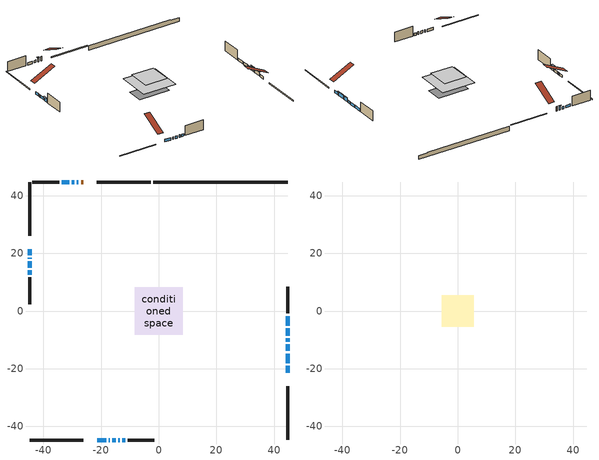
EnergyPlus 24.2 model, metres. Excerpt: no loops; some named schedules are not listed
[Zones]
conditioned space
 floor outside (Floor1 construction): -0.59,-0.59 -0.59,0.59 0.59,0.59 0.59,-0.59 z0.76
 floor adiabatic (AdiabaticFloorConstruction): -8.24,-8.24 -8.24,8.24 8.24,8.24 8.24,-8.24 z3.2
 floor foundation (Slab1 construction): -7.68,-3.99 -7.68,3.99 7.68,3.99 7.68,-3.99 z-1.5
 wall outside (RimJoist1 construction): -2.84,44.76 -21.48,44.76 / -44.76,-44.76 -26.12,-44.76 / -44.76,44.76 -44.76,26.12 / 44.76,-44.76 44.76,-26.12 z0.76:1.06
 wall outside (AdiabaticWallConstruction 1): -26.26,44.76 -26.93,44.76 z0.76:2.79
 wall outside (AdiabaticWallConstruction): 44.76,-21.34 44.76,-19.05 / -44.76,21.34 -44.76,19.36 / -21.34,-44.76 -18.29,-44.76 / -17.36,-44.76 -17.03,-44.76 / -44.76,18.43 -44.76,18.19 / -44.76,17.26 -44.76,15.06 / -16.1,-44.76 -15,-44.76 / -14.08,-44.76 -13.52,-44.76 / -29.34,44.76 -30.2,44.76 / -12.6,-44.76 -11.7,-44.76 / 44.76,-10.67 44.76,-9.46 / 44.76,-8.53 44.76,-6.02 / 44.76,-5.09 44.76,-1.74 / -31.13,44.76 -33.64,44.76 z0.76:1.98; 44.76,-18.12 44.76,-14.77 / 44.76,-13.84 44.76,-11.6 / -27.86,44.76 -28.42,44.76 / -44.76,14.13 -44.76,12.61 z0.76:2.59
 wall outside (Wall1 construction): -34.57,44.76 -43.83,44.76 / -10.78,-44.76 -1.52,-44.76 / -44.76,11.68 -44.76,2.42 / 44.76,-0.81 44.76,8.45 z0.76:5.64
 wall foundation (FoundationWall1 construction): -1.91,44.76,-1.5 -1.91,44.76,0.76 40.09,44.76,0.76 40.09,44.76,0.3 44.76,44.76,0.3 44.76,44.76,-1.5
 window (WindowConstruction 14): 44.76,-21.34 44.76,-19.05 z0.76:1.98
 window (WindowConstruction 4): -44.76,21.34 -44.76,19.36 z0.76:1.98
 window (WindowConstruction 5): -21.34,-44.76 -18.29,-44.76 z0.76:1.98
 window (WindowConstruction 6): -17.36,-44.76 -17.03,-44.76 z0.76:1.98
 window (WindowConstruction 7): 44.76,-18.12 44.76,-14.77 z0.76:2.59
 window (WindowConstruction 8): 44.76,-13.84 44.76,-11.6 z0.76:2.59
 window (WindowConstruction 9): -27.86,44.76 -28.42,44.76 z0.76:2.59
 window (WindowConstruction 10): -44.76,18.43 -44.76,18.19 z0.76:1.98
 window (WindowConstruction 11): -44.76,17.26 -44.76,15.06 z0.76:1.98
 window (WindowConstruction 12): -16.1,-44.76 -15,-44.76 z0.76:1.98
 window (WindowConstruction 13): -14.07,-44.76 -13.52,-44.76 z0.76:1.98
 window (WindowConstruction 16): -29.35,44.76 -30.2,44.76 z0.76:1.98
 window (WindowConstruction 17): -12.59,-44.76 -11.7,-44.76 z0.76:1.98
 window (WindowConstruction 15): -44.76,14.13 -44.76,12.61 z0.76:2.59
 window (WindowConstruction): 44.76,-10.67 44.76,-9.46 z0.76:1.98
 window (WindowConstruction 1): 44.76,-8.53 44.76,-6.02 z0.76:1.98
 window (WindowConstruction 2): 44.76,-5.09 44.76,-1.74 z0.76:1.98
 window (WindowConstruction 3): -31.13,44.76 -33.64,44.76 z0.76:1.98
 door (Door): -26.26,44.76 -26.93,44.76 z0.76:2.79
 ceiling adiabatic (AdiabaticFloorConstruction): 8.24,-8.24 8.24,8.24 -8.24,8.24 -8.24,-8.24 z3.2
attic - vented
 floor to conditioned space (Floor2 construction Reversed): -5.53,-5.53 -5.53,5.53 5.53,5.53 5.53,-5.53 z5.64
 roof outside (Roof1 construction): -25.33,44.76,5.64 -25.33,34.29,10.87 -22.41,34.29,10.87 -22.41,44.76,5.64; -22.27,-44.76,5.64 -22.27,-34.29,10.87 -25.19,-34.29,10.87 -25.19,-44.76,5.64; -44.76,22.27,5.64 -34.29,22.27,10.87 -34.29,25.19,10.87 -44.76,25.19,5.64; 44.76,-22.27,5.64 34.29,-22.27,10.87 34.29,-25.19,10.87 44.76,-25.19,5.64
shading: 44.76,-14.47 44.76,-18.42 45.05,-18.42 45.05,-14.47 z2.89; 44.76,-11.3 44.76,-14.14 45.05,-14.14 45.05,-11.3 z2.89; -28.71,44.76 -27.56,44.76 -27.56,45.05 -28.71,45.05 z2.89; -44.76,12.31 -44.76,14.43 -45.67,14.43 -45.67,12.31 z2.89
[Building]
Building 1: Terrain=Suburbs
[Site:Location]
Montreal Intl AP_QC: Latitude {deg}=45.47; Longitude {deg}=-73.74; Time Zone {hr}=-5; Elevation {m}=36; Keep Site Location Information=Yes
[Site:GroundTemperature:Shallow]
2.07863, -0.316383, -0.508184, 0.628371, 5.19101, 9.73239, 13.6695, 16.1636, 16.3755, 14.347, 10.5102, 6.10817
[Site:WaterMainsTemperature]
Calculation Method=Schedule; Temperature Schedule=mains temperature schedule
[Material] Roughness=Rough; Thermal Absorptance=0.9
Name | Thickness {m} | Conductivity {W/m-K} | Density {kg/m3} | Specific Heat {J/kg-K} | Solar Absorptance | Visible Absorptance
asphalt or fiberglass shingles | 0.00635 | 0.162714 | 1121.4 | 1465.45 | 0.84 | 0.84
ceiling loosefill ins | 0.169333 | 0.0480833 | 16.02 | 1046.75 | 0.7 | 0.7
ceiling stud and cavity | 0.1397 | 0.0825569 | 65.682 | 1177.47 | 0.7 | 0.7
concrete 4.0 in. | 0.1016 | 1.803125 | 2242.8 | 837.4 | 0.7 | 0.7
concrete 8.0 in. | 0.2032 | 1.803125 | 2242.8 | 837.4 | 0.7 | 0.7
door material | 0.04445 | 0.0451087 | 512.64 | 1214.23 | 0.7 | 0.7
exterior vertical ins | 0.00071446 | 0.029427 | 32.04 | 1214.23 | 0.7 | 0.7
floor covering | 0.0127 | 0.0433444 | 54.468 | 1339.84 | 0.6 | 0.6
floor rigid ins; rim joist rigid ins; wall rigid ins | 0.051816 | 0.029427 | 32.04 | 1214.23 | 0.7 | 0.7
floor rigid ins 1; wall rigid ins 1 | 0.512978 | 0.029427 | 32.04 | 1214.23 | 0.7 | 0.7
floor stud and cavity | 0.1397 | 0.0902386 | 92.3553 | 1139.71 | 0.7 | 0.7
floor stud and cavity 1 | 0.1397 | 1.75129 | 37.0049 | 1207.88 | 0.7 | 0.7
furniture material conditioned space 1 | 0.1524 | 0.115458 | 640.8 | 1214.23 | 0.6 | 0.6
gypsum board | 0.0127 | 0.160291 | 801 | 837.4 | 0.6 | 0.6
gypsum board 1 | 0.0127 | 0.160291 | 801 | 837.4 | 0.7 | 0.7
osb sheathing 0.5 in. | 0.0127 | 0.115458 | 512.64 | 1214.23 | 0.7 | 0.7
osb sheathing 0.75 in. | 0.01905 | 0.115458 | 512.64 | 1214.23 | 0.7 | 0.7
osb sheathing 2.0 in. | 0.0508 | 0.115458 | 512.64 | 1214.23 | 0.7 | 0.7
rim joist stud and cavity | 0.0508 | 0.0480369 | 125.044 | 1163.47 | 0.6 | 0.6
wall stud and cavity | 0.1397 | 0.204483 | 139.0536 | 1170.24 | 0.7 | 0.7
wall stud and cavity 1 | 0.0889 | 0.380278 | 52.3479 | 1209.89 | 0.7 | 0.7
wall stud and cavity 2 | 0.0889 | 0.391764 | 83.0341 | 1211.67 | 0.7 | 0.7
wood siding | 0.0254 | 0.102417 | 544.68 | 1172.36 | 0.4 | 0.4
wood siding 1; wood siding 2; wood siding 3 | 0.0254 | 0.102417 | 544.68 | 1172.36 | 0.7 | 0.7
[WindowMaterial:SimpleGlazingSystem]
Name | U-Factor {W/m2-K} | Solar Heat Gain Coefficient
WindowMaterial | 2.921331 | 0.67
WindowMaterial 1 | 2.890102 | 0.69
WindowMaterial 10 | 2.92644 | 0.66
WindowMaterial 11 | 2.98492 | 0.61
WindowMaterial 12 | 2.93609 | 0.65
WindowMaterial 13 | 3.03035 | 0.55
WindowMaterial 14 | 2.99117 | 0.6
WindowMaterial 2 | 2.87988 | 0.7
WindowMaterial 3 | 2.96619 | 0.63
WindowMaterial 4 | 2.90032 | 0.68
WindowMaterial 5 | 2.88329 | 0.7
WindowMaterial 6 | 3.10359 | 0.5
WindowMaterial 7 | 2.90941 | 0.68
WindowMaterial 8 | 3.03376 | 0.54
WindowMaterial 9 | 2.89692 | 0.69
[Construction]
AdiabaticFloorConstruction: floor stud and cavity 1, floor rigid ins 1, osb sheathing 0.75 in., floor covering
AdiabaticWallConstruction: wood siding 2, wall rigid ins 1, wall stud and cavity 1, gypsum board
AdiabaticWallConstruction 1: wood siding 3, wall rigid ins 1, wall stud and cavity 1, gypsum board
Door: door material
Floor1 construction: floor stud and cavity, floor rigid ins, osb sheathing 0.75 in., floor covering
Floor2 construction Reversed: gypsum board, ceiling stud and cavity, ceiling loosefill ins
FoundationWall1 construction: concrete 8.0 in., gypsum board 1
furniture construction conditioned space 1: furniture material conditioned space 1
PartitionWallConstruction: gypsum board, wall stud and cavity 2, gypsum board
RimJoist1 construction: wood siding 1, rim joist rigid ins, osb sheathing 2.0 in., rim joist stud and cavity
Roof1 construction: asphalt or fiberglass shingles
Slab1 construction: concrete 4.0 in.
Wall1 construction: wood siding, wall rigid ins, osb sheathing 0.5 in., wall stud and cavity, gypsum board
WindowConstruction: WindowMaterial
WindowConstruction 1: WindowMaterial 1
WindowConstruction 10: WindowMaterial 8
WindowConstruction 11: WindowMaterial 9
WindowConstruction 12: WindowMaterial 10
WindowConstruction 13: WindowMaterial 11
WindowConstruction 14; WindowConstruction 15: WindowMaterial 12
WindowConstruction 16: WindowMaterial 13
WindowConstruction 17: WindowMaterial 14
WindowConstruction 2; WindowConstruction 8: WindowMaterial 2
WindowConstruction 3; WindowConstruction 9: WindowMaterial 3
WindowConstruction 4: WindowMaterial 4
WindowConstruction 5: WindowMaterial 5
WindowConstruction 6: WindowMaterial 6
WindowConstruction 7: WindowMaterial 7
[Zone] Multiplier=1; Part of Total Floor Area=Yes
Name | Volume {m3}
attic - vented | 101.033
conditioned space | 985.6
[Space]
Name | Zone | Volume {m3}
attic - vented 1 | attic - vented | 101.033
conditioned space 1 | conditioned space | 985.6
[ZoneInfiltration:EffectiveLeakageArea]
infil attic - vented 1: Zone or Space=attic - vented 1; Schedule=Always On Discrete; Effective Air Leakage Area {cm2}=4899.2; Stack Coefficient=0.000363914; Wind Coefficient=1.2889e-05
[ZoneMixing]
whole house fan mix: Zone or Space=attic - vented; Schedule=Always On Continuous; Design Flow Rate Calculation Method=Flow/Zone; Design Flow Rate {m3/s}=0; Source Zone or Space=conditioned space
[SurfaceProperty:ExposedFoundationPerimeter]
Slab1: Exposed Perimeter Calculation Method=TotalExposedPerimeter; Total Exposed Perimeter {m}=46.668
[InternalMass] Zone or ZoneList=conditioned space; Space or SpaceList=conditioned space 1
Name | Construction | Surface Area {m2}
furniture mass conditioned space 1 | furniture construction conditioned space 1 | 158.276
partition wall mass | PartitionWallConstruction | 395.69
[Lights]
interior lighting: Zone or ZoneList or Space or SpaceList=conditioned space 1; Schedule=interior lighting schedule; Design Level Calculation Method=LightingLevel; Lighting Level {W}=343.2; Return Air Fraction=0; Fraction Radiant=0.6; Fraction Visible=0.2; Fraction Replaceable=1
[People]
occupants: Zone or ZoneList or Space or SpaceList=conditioned space 1; Number of People Schedule=occupants schedule; Number of People Calculation Method=People; Number of People=3; Fraction Radiant=0.314171; Sensible Heat Fraction=0.56303; Activity Level Schedule=occupants activity schedule; Carbon Dioxide Generation Rate {m3/s-W}=0; Enable ASHRAE 55 Comfort Warnings=No; Mean Radiant Temperature Calculation Type=EnclosureAveraged
[ElectricEquipment] Zone or ZoneList or Space or SpaceList=conditioned space 1; Design Level Calculation Method=EquipmentLevel
Name | Schedule | Design Level {W} | Fraction Latent | Fraction Radiant | Fraction Lost
clothes dryer | clothes dryer schedule | 140.772 | 0.015 | 0.081 | 0.85
clothes washer | clothes washer schedule | 32.1985 | 0.03 | 0.162 | 0.7
cooking range | cooking range schedule | 215.147 | 0.08 | 0.432 | 0.2
dishwasher | dishwasher schedule | 66.8632 | 0.3 | 0.18 | 0.4
fridge | fridge schedule | 72.9452 | 0 | 0.6 | 0
mech vent house fan | mech vent house fan schedule | 200 | 0 | 0 | 1
mech vent house fan cfis | mech vent house fan cfis schedule | 0 | 0 | 0 | 0
misc plug loads | misc plug loads schedule | 494.7 | 0.045 | 0.513 | 0.1
whole house fan | Always On Discrete | 0 | 0 | 0 | 1
[OtherEquipment] Zone or ZoneList or Space or SpaceList=conditioned space 1; Design Level Calculation Method=EquipmentLevel
Name | Fuel Type | Schedule | Design Level {W} | Fraction Latent | Fraction Radiant | Fraction Lost
clothes dryer 1 | Electricity | clothes dryer schedule | 0 | 0.015 | 0.081 | 0.85
cooking range 1 | Electricity | cooking range schedule | 0 | 0.08 | 0.432 | 0.2
general water use latent | None | general water use schedule | 62.594 | 1 | 0 | 0
general water use sensible | None | general water use schedule | -61.6891 | 0 | 0.6 | 0
mech vent house fan latent load | None | Always On Discrete | 0 | 1 | 0 | 0
mech vent house fan sensible load | None | Always On Discrete | 0 | 0 | 0 | 0
water heater energy adjustment1 | Electricity | Always On Discrete | 0.01 | 0 | 0 | 1
[ZoneInfiltration:DesignFlowRate] Zone or ZoneList or Space or SpaceList=conditioned space 1; Schedule=Always On Discrete; Design Flow Rate Calculation Method=Flow/Zone; Design Flow Rate {m3/s}=0
infil flow; natural vent flow; whole house fan flow
[AvailabilityManager:Scheduled]
air source heat pump airloop Availability Manager: Schedule=Always On Discrete
[Foundation:Kiva]
Foundation Kiva 1: Initial Indoor Air Temperature {C}=21; Wall Height Above Grade {m}=0.759988; Wall Depth Below Slab {m}=0.2032; Custom Block Material Name 1=exterior vertical ins; Custom Block Depth 1 {m}=2.26; Custom Block X Position 1 {m}=0.2159; Custom Block Z Position 1 {m}=0
[Foundation:Kiva:Settings]
Soil Conductivity {W/m-K}=0.849921; Soil Density {kg/m3}=1842.3; Soil Specific Heat {J/kg-K}=418.7; Ground Solar Absorptivity=0.9; Ground Thermal Absorptivity=0.9; Ground Surface Roughness {m}=0.03; Far-Field Width {m}=40; Deep-Ground Boundary Condition=ZeroFlux; Deep-Ground Depth {m}=40; Minimum Cell Dimension {m}=0.2; Maximum Cell Growth Coefficient=3; Simulation Timestep=Timestep
[Exterior:Lights]
exterior lighting: Schedule=exterior lighting schedule; Design Level {W}=75.6
[EnergyManagementSystem:GlobalVariable]
air_source_heat_pump_airloop_Fan_RTF
infil_program_Qfan
infil_program_Qinf
natural_vent_program_Qnv
natural_vent_program_Qwhf
[EnergyManagementSystem:Sensor]
Name | Output:Variable or Output:Meter Index Key | Output:Variable or Output:Meter
airflow_gain | infil flow | Infiltration Sensible Heat Gain Energy
airflow_gain_1 | natural vent flow | Infiltration Sensible Heat Gain Energy
airflow_gain_2 | whole house fan flow | Infiltration Sensible Heat Gain Energy
airflow_loss | infil flow | Infiltration Sensible Heat Loss Energy
airflow_loss_1 | natural vent flow | Infiltration Sensible Heat Loss Energy
airflow_loss_2 | whole house fan flow | Infiltration Sensible Heat Loss Energy
clg_load_cond |  | Cooling:EnergyTransfer:Zone:CONDITIONED SPACE
clg_sp_s; clg_sp_s_1 | cooling setpoint | Schedule Value
clothes_dryer_exhaust_0_sch_s | clothes dryer exhaust 0 schedule | Schedule Value
cool_season | cooling season schedule | Schedule Value
htg_load_cond |  | Heating:EnergyTransfer:Zone:CONDITIONED SPACE
htg_sp_s; htg_sp_s_1 | heating setpoint | Schedule Value
ig_ee_conv | clothes dryer | Electric Equipment Convective Heating Energy
ig_ee_conv_2 | cooking range | Electric Equipment Convective Heating Energy
ig_ee_conv_4 | fridge | Electric Equipment Convective Heating Energy
ig_ee_conv_5 | misc plug loads | Electric Equipment Convective Heating Energy
ig_ee_conv_6 | whole house fan | Electric Equipment Convective Heating Energy
ig_ee_rad | clothes dryer | Electric Equipment Radiant Heating Energy
ig_ee_rad_2 | cooking range | Electric Equipment Radiant Heating Energy
ig_ee_rad_4 | fridge | Electric Equipment Radiant Heating Energy
ig_ee_rad_5 | misc plug loads | Electric Equipment Radiant Heating Energy
ig_ee_rad_6 | whole house fan | Electric Equipment Radiant Heating Energy
ig_lgt_conv | interior lighting | Lights Convective Heating Energy
ig_lgt_rad | interior lighting | Lights Radiant Heating Energy
ig_lgt_vis | interior lighting | Lights Visible Radiation Heating Energy
ig_oe_conv | clothes dryer 1 | Other Equipment Convective Heating Energy
ig_oe_conv_1 | cooking range 1 | Other Equipment Convective Heating Energy
ig_oe_conv_2 | general water use latent | Other Equipment Convective Heating Energy
ig_oe_conv_3 | general water use sensible | Other Equipment Convective Heating Energy
ig_oe_conv_4 | water heater energy adjustment1 | Other Equipment Convective Heating Energy
ig_oe_rad | clothes dryer 1 | Other Equipment Radiant Heating Energy
ig_oe_rad_1 | cooking range 1 | Other Equipment Radiant Heating Energy
ig_oe_rad_2 | general water use latent | Other Equipment Radiant Heating Energy
ig_oe_rad_3 | general water use sensible | Other Equipment Radiant Heating Energy
ig_oe_rad_4 | water heater energy adjustment1 | Other Equipment Radiant Heating Energy
ig_ppl_conv | occupants | People Convective Heating Energy
ig_ppl_rad | occupants | People Radiant Heating Energy
im_conv | furniture mass conditioned space 1 | Surface Inside Face Convection Heat Gain Energy
im_conv_1 | partition wall mass | Surface Inside Face Convection Heat Gain Energy
im_ig | furniture mass conditioned space 1 | Surface Inside Face Internal Gains Radiation Heat Gain Energy
im_ig_1 | partition wall mass | Surface Inside Face Internal Gains Radiation Heat Gain Energy
im_lgt | furniture mass conditioned space 1 | Surface Inside Face Lights Radiation Heat Gain Energy
im_lgt_1 | partition wall mass | Surface Inside Face Lights Radiation Heat Gain Energy
im_sol | furniture mass conditioned space 1 | Surface Inside Face Solar Radiation Heat Gain Energy
im_sol_1 | partition wall mass | Surface Inside Face Solar Radiation Heat Gain Energy
im_surf | furniture mass conditioned space 1 | Surface Inside Face Net Surface Thermal Radiation Heat Gain Energy
im_surf_1 | partition wall mass | Surface Inside Face Net Surface Thermal Radiation Heat Gain Energy
mv_conv | mech vent house fan | Electric Equipment Convective Heating Energy
mv_conv_1 | mech vent house fan cfis | Electric Equipment Convective Heating Energy
mv_conv_2 | mech vent house fan latent load | Other Equipment Convective Heating Energy
mv_conv_3 | mech vent house fan sensible load | Other Equipment Convective Heating Energy
mv_rad | mech vent house fan | Electric Equipment Radiant Heating Energy
mv_rad_1 | mech vent house fan cfis | Electric Equipment Radiant Heating Energy
mv_rad_2 | mech vent house fan latent load | Other Equipment Radiant Heating Energy
mv_rad_3 | mech vent house fan sensible load | Other Equipment Radiant Heating Energy
natural_vent_s | natural vent schedule | Schedule Value
out_pb_s |  | Site Outdoor Air Barometric Pressure
out_wt_s |  | Site Outdoor Air Humidity Ratio
site_vw_s |  | Site Wind Speed
ss_back_out | Window1 | Surface Window Shortwave from Zone Back Out Window Heat Transfer Rate
ss_back_out_1 | Window11 | Surface Window Shortwave from Zone Back Out Window Heat Transfer Rate
ss_back_out_10 | Window22 | Surface Window Shortwave from Zone Back Out Window Heat Transfer Rate
ss_back_out_11 | Window23 | Surface Window Shortwave from Zone Back Out Window Heat Transfer Rate
ss_back_out_12 | Window26 | Surface Window Shortwave from Zone Back Out Window Heat Transfer Rate
ss_back_out_13 | Window3 | Surface Window Shortwave from Zone Back Out Window Heat Transfer Rate
ss_back_out_14 | Window5 | Surface Window Shortwave from Zone Back Out Window Heat Transfer Rate
ss_back_out_15 | Window6 | Surface Window Shortwave from Zone Back Out Window Heat Transfer Rate
ss_back_out_16 | Window7 | Surface Window Shortwave from Zone Back Out Window Heat Transfer Rate
ss_back_out_17 | Window8 | Surface Window Shortwave from Zone Back Out Window Heat Transfer Rate
ss_back_out_2 | Window12 | Surface Window Shortwave from Zone Back Out Window Heat Transfer Rate
ss_back_out_3 | Window13 | Surface Window Shortwave from Zone Back Out Window Heat Transfer Rate
ss_back_out_4 | Window14 | Surface Window Shortwave from Zone Back Out Window Heat Transfer Rate
ss_back_out_5 | Window17 | Surface Window Shortwave from Zone Back Out Window Heat Transfer Rate
ss_back_out_6 | Window18 | Surface Window Shortwave from Zone Back Out Window Heat Transfer Rate
ss_back_out_7 | Window19 | Surface Window Shortwave from Zone Back Out Window Heat Transfer Rate
ss_back_out_8 | Window20 | Surface Window Shortwave from Zone Back Out Window Heat Transfer Rate
ss_back_out_9 | Window21 | Surface Window Shortwave from Zone Back Out Window Heat Transfer Rate
ss_conv | Door1 | Surface Inside Face Convection Heat Gain Energy
ss_conv_1 | Window1 | Surface Inside Face Convection Heat Gain Energy
ss_conv_10 | Window21 | Surface Inside Face Convection Heat Gain Energy
ss_conv_11 | Window22 | Surface Inside Face Convection Heat Gain Energy
ss_conv_12 | Window23 | Surface Inside Face Convection Heat Gain Energy
ss_conv_13 | Window26 | Surface Inside Face Convection Heat Gain Energy
ss_conv_14 | Window3 | Surface Inside Face Convection Heat Gain Energy
ss_conv_15 | Window5 | Surface Inside Face Convection Heat Gain Energy
ss_conv_16 | Window6 | Surface Inside Face Convection Heat Gain Energy
ss_conv_17 | Window7 | Surface Inside Face Convection Heat Gain Energy
ss_conv_18 | Window8 | Surface Inside Face Convection Heat Gain Energy
ss_conv_2 | Window11 | Surface Inside Face Convection Heat Gain Energy
ss_conv_3 | Window12 | Surface Inside Face Convection Heat Gain Energy
ss_conv_4 | Window13 | Surface Inside Face Convection Heat Gain Energy
ss_conv_5 | Window14 | Surface Inside Face Convection Heat Gain Energy
ss_conv_6 | Window17 | Surface Inside Face Convection Heat Gain Energy
ss_conv_7 | Window18 | Surface Inside Face Convection Heat Gain Energy
ss_conv_8 | Window19 | Surface Inside Face Convection Heat Gain Energy
ss_conv_9 | Window20 | Surface Inside Face Convection Heat Gain Energy
ss_ig | Door1 | Surface Inside Face Internal Gains Radiation Heat Gain Energy
ss_ig_1 | Window1 | Surface Inside Face Internal Gains Radiation Heat Gain Energy
ss_ig_10 | Window21 | Surface Inside Face Internal Gains Radiation Heat Gain Energy
ss_ig_11 | Window22 | Surface Inside Face Internal Gains Radiation Heat Gain Energy
ss_ig_12 | Window23 | Surface Inside Face Internal Gains Radiation Heat Gain Energy
ss_ig_13 | Window26 | Surface Inside Face Internal Gains Radiation Heat Gain Energy
ss_ig_14 | Window3 | Surface Inside Face Internal Gains Radiation Heat Gain Energy
ss_ig_15 | Window5 | Surface Inside Face Internal Gains Radiation Heat Gain Energy
ss_ig_16 | Window6 | Surface Inside Face Internal Gains Radiation Heat Gain Energy
ss_ig_17 | Window7 | Surface Inside Face Internal Gains Radiation Heat Gain Energy
ss_ig_18 | Window8 | Surface Inside Face Internal Gains Radiation Heat Gain Energy
ss_ig_2 | Window11 | Surface Inside Face Internal Gains Radiation Heat Gain Energy
ss_ig_3 | Window12 | Surface Inside Face Internal Gains Radiation Heat Gain Energy
ss_ig_4 | Window13 | Surface Inside Face Internal Gains Radiation Heat Gain Energy
ss_ig_5 | Window14 | Surface Inside Face Internal Gains Radiation Heat Gain Energy
ss_ig_6 | Window17 | Surface Inside Face Internal Gains Radiation Heat Gain Energy
ss_ig_7 | Window18 | Surface Inside Face Internal Gains Radiation Heat Gain Energy
ss_ig_8 | Window19 | Surface Inside Face Internal Gains Radiation Heat Gain Energy
ss_ig_9 | Window20 | Surface Inside Face Internal Gains Radiation Heat Gain Energy
ss_lgt | Door1 | Surface Inside Face Lights Radiation Heat Gain Energy
ss_sol | Door1 | Surface Inside Face Solar Radiation Heat Gain Energy
ss_surf | Door1 | Surface Inside Face Net Surface Thermal Radiation Heat Gain Energy
ss_surf_1 | Window1 | Surface Inside Face Net Surface Thermal Radiation Heat Gain Energy
ss_surf_10 | Window21 | Surface Inside Face Net Surface Thermal Radiation Heat Gain Energy
ss_surf_11 | Window22 | Surface Inside Face Net Surface Thermal Radiation Heat Gain Energy
ss_surf_12 | Window23 | Surface Inside Face Net Surface Thermal Radiation Heat Gain Energy
ss_surf_13 | Window26 | Surface Inside Face Net Surface Thermal Radiation Heat Gain Energy
ss_surf_14 | Window3 | Surface Inside Face Net Surface Thermal Radiation Heat Gain Energy
ss_surf_15 | Window5 | Surface Inside Face Net Surface Thermal Radiation Heat Gain Energy
ss_surf_16 | Window6 | Surface Inside Face Net Surface Thermal Radiation Heat Gain Energy
ss_surf_17 | Window7 | Surface Inside Face Net Surface Thermal Radiation Heat Gain Energy
ss_surf_18 | Window8 | Surface Inside Face Net Surface Thermal Radiation Heat Gain Energy
ss_surf_2 | Window11 | Surface Inside Face Net Surface Thermal Radiation Heat Gain Energy
ss_surf_3 | Window12 | Surface Inside Face Net Surface Thermal Radiation Heat Gain Energy
ss_surf_4 | Window13 | Surface Inside Face Net Surface Thermal Radiation Heat Gain Energy
ss_surf_5 | Window14 | Surface Inside Face Net Surface Thermal Radiation Heat Gain Energy
ss_surf_6 | Window17 | Surface Inside Face Net Surface Thermal Radiation Heat Gain Energy
ss_surf_7 | Window18 | Surface Inside Face Net Surface Thermal Radiation Heat Gain Energy
ss_surf_8 | Window19 | Surface Inside Face Net Surface Thermal Radiation Heat Gain Energy
ss_surf_9 | Window20 | Surface Inside Face Net Surface Thermal Radiation Heat Gain Energy
ss_trans_in | Window1 | Surface Window Transmitted Solar Radiation Rate
ss_trans_in_1 | Window11 | Surface Window Transmitted Solar Radiation Rate
ss_trans_in_10 | Window22 | Surface Window Transmitted Solar Radiation Rate
ss_trans_in_11 | Window23 | Surface Window Transmitted Solar Radiation Rate
ss_trans_in_12 | Window26 | Surface Window Transmitted Solar Radiation Rate
ss_trans_in_13 | Window3 | Surface Window Transmitted Solar Radiation Rate
ss_trans_in_14 | Window5 | Surface Window Transmitted Solar Radiation Rate
ss_trans_in_15 | Window6 | Surface Window Transmitted Solar Radiation Rate
ss_trans_in_16 | Window7 | Surface Window Transmitted Solar Radiation Rate
ss_trans_in_17 | Window8 | Surface Window Transmitted Solar Radiation Rate
ss_trans_in_2 | Window12 | Surface Window Transmitted Solar Radiation Rate
ss_trans_in_3 | Window13 | Surface Window Transmitted Solar Radiation Rate
ss_trans_in_4 | Window14 | Surface Window Transmitted Solar Radiation Rate
ss_trans_in_5 | Window17 | Surface Window Transmitted Solar Radiation Rate
ss_trans_in_6 | Window18 | Surface Window Transmitted Solar Radiation Rate
ss_trans_in_7 | Window19 | Surface Window Transmitted Solar Radiation Rate
ss_trans_in_8 | Window20 | Surface Window Transmitted Solar Radiation Rate
ss_trans_in_9 | Window21 | Surface Window Transmitted Solar Radiation Rate
ss_trans_out | Window1 | Surface Inside Face Initial Transmitted Diffuse Transmitted Out Window Solar Radiation Rate
ss_trans_out_1 | Window11 | Surface Inside Face Initial Transmitted Diffuse Transmitted Out Window Solar Radiation Rate
ss_trans_out_10 | Window22 | Surface Inside Face Initial Transmitted Diffuse Transmitted Out Window Solar Radiation Rate
ss_trans_out_11 | Window23 | Surface Inside Face Initial Transmitted Diffuse Transmitted Out Window Solar Radiation Rate
